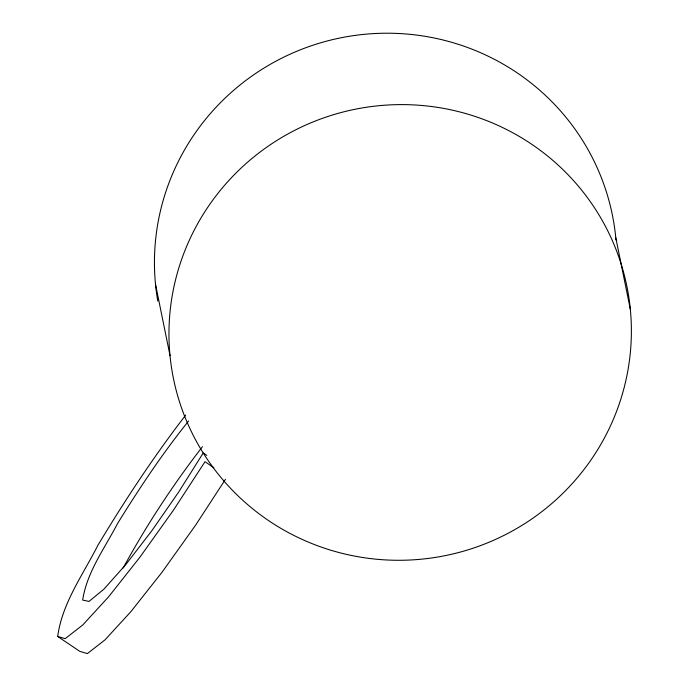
<?xml version="1.0" encoding="UTF-8"?>
<svg xmlns="http://www.w3.org/2000/svg" width="688" height="688" viewBox="0 0 688 688"><rect width="100%" height="100%" fill="white"/><g stroke="black" fill="none" stroke-linecap="round" stroke-linejoin="round"><path stroke-width="1.03" d="M225.458 479.321L195.401 525.469L162.076 572.175L130.815 611.735L104.989 639.883L87.367 653.6L79.868 651.398L57.68 636.46C62.238 602.886 83.119 574.549 98.074 544.965C125.01 500.202 153.777 456.488 185.7 415.105M123.143 568.013C146.295 525.572 172.851 484.937 202.435 446.71M188.607 421.004C162.488 453.435 139.406 488.162 117.536 523.568C104.696 548.302 86.946 571.934 82.663 600.082L89.027 601.415L104.043 589.048L125.861 564.495L151.807 530.766L178.699 492.006L203.227 452.979L206.778 455.37M57.68 636.46L65.179 638.662L82.792 624.945L108.618 596.797L139.879 557.237L173.204 510.53L205.007 461.717L213.882 467.694M615.803 237.833L630.32 309.222A231.357 227.694 -11.5 0 1 304.268 540.347A231.357 227.694 -11.5 0 1 265.929 147.765A231.357 227.694 -11.5 0 1 630.32 309.222M155.505 284.282L170.031 355.662M157.793 301.095A231.357 227.694 -11.5 0 1 356.023 35.277A231.357 227.694 -11.5 0 1 615.992 239.931"/></g></svg>
